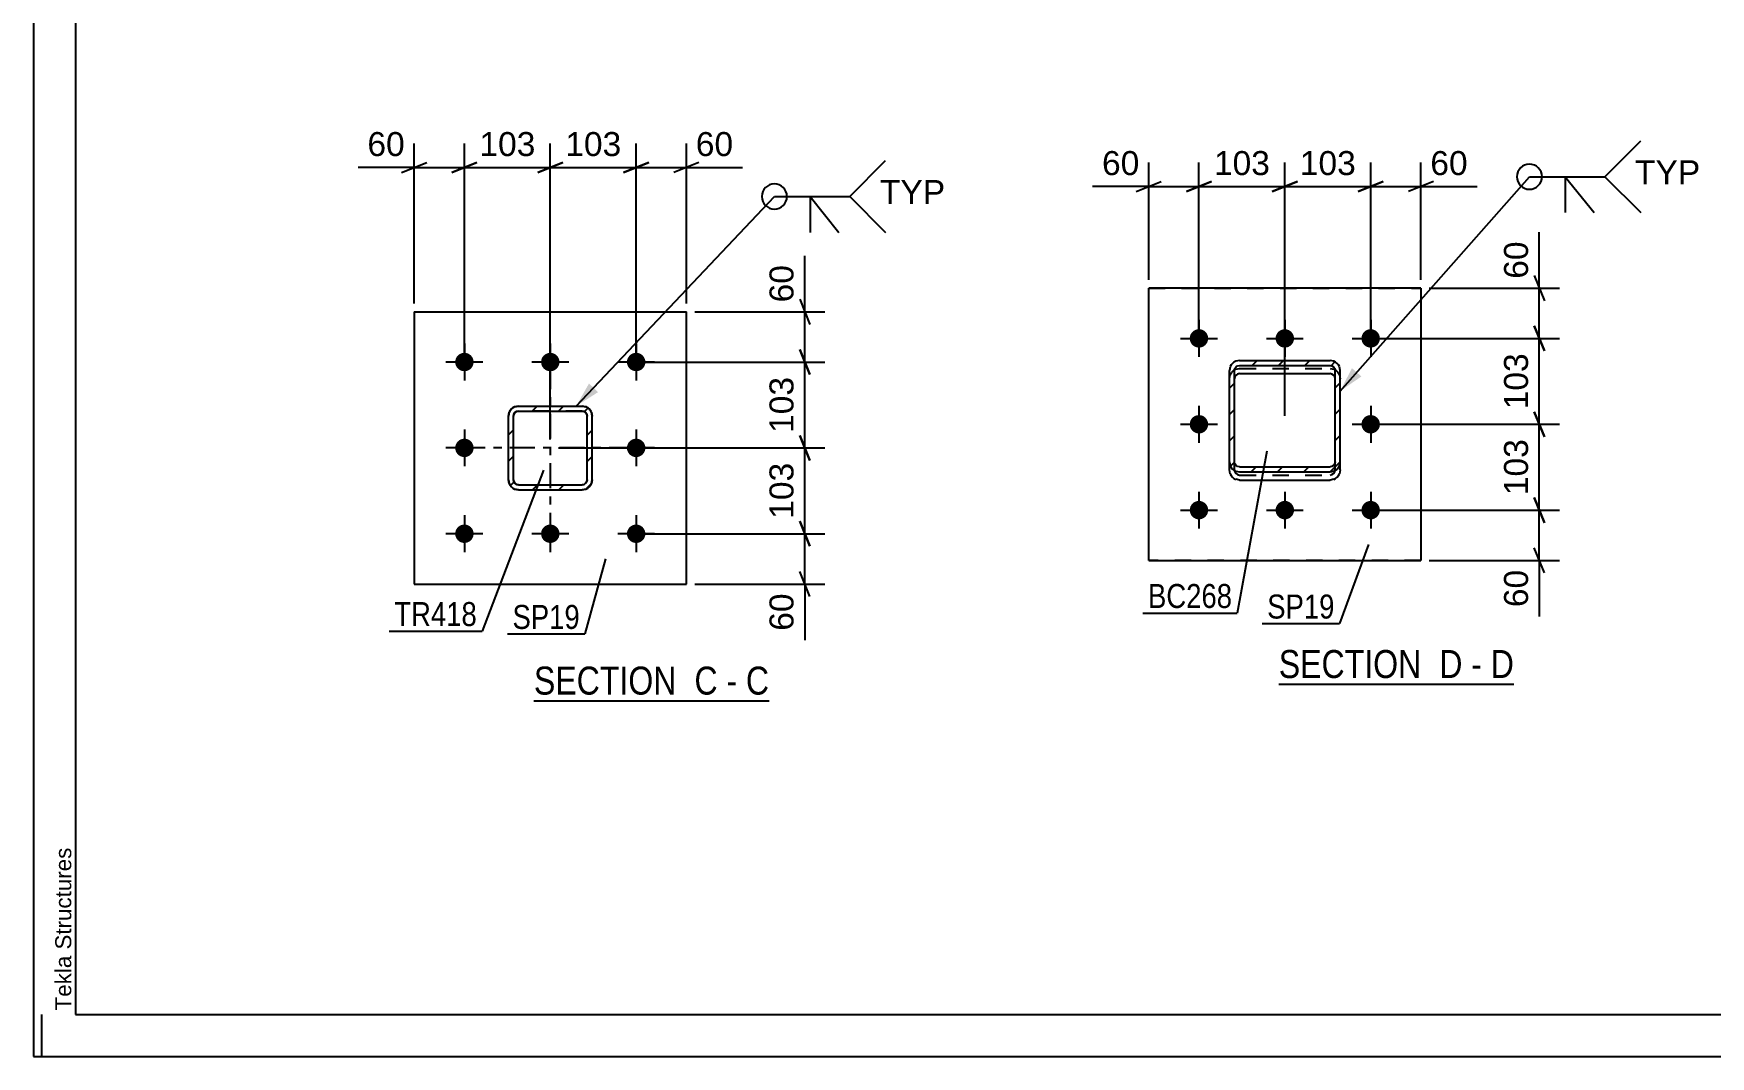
# Model space of a CAD drawing. Header units: millimetres. Extents: x -111 to 730, y -414 to 180.
# Drawn here: x -110.5 to 89.7, y -413.8 to -291.7 of the extents above; entities that cross this region are included whole.
import ezdxf

# ---------------------------------------------------------------- set-up
doc = ezdxf.new("R2010")
doc.units = ezdxf.units.MM
doc.linetypes.add('DXK_LINE_DOT2', pattern=[3.9198, 1.9599, -1.9599])
doc.linetypes.add('DXK_LINE_DOT3', pattern=[5.9187, 2.979, -0.9799, 0.9799, -0.9799])
doc.styles.add('Arial', font='ARIAL.TTF', dxfattribs={"height": 0.2})
doc.styles.add('Arial Narrow', font='ARIALN.TTF', dxfattribs={"height": 0.2})

# ---------------------------------------------------------------- blocks, each defined once
blk = doc.blocks.new('Unknown-717263172-1117')
at = {"color": 5, "linetype": 'Continuous'}
for p, q in [((-110.5, 180.17), (-110.5, -413.83)), ((-105.5, 175.17), (-105.5, -408.83)), ((-109.5, -413.83), (-109.5, -408.83)), ((-105.5, -408.83), (725.5, -408.83)), ((-110.5, -413.83), (730.5, -413.83))]:
    blk.add_line(p, q, dxfattribs=at)
at = {"color": 174, "linetype": 'Continuous', "style": 'Arial'}
blk.add_text('Tekla Structures', height=1.9102, rotation=90, dxfattribs=at).set_placement((-106, -408.33))
blk = doc.blocks.new('Unknown-717263172-13 - 1233')
at = {"color": 6, "linetype": 'Continuous'}
blk.add_line((-50.77, -371.38), (-22.7, -371.38), dxfattribs=at)
at = {"color": 0, "linetype": 'Continuous'}
for points in [[(-32.66, -370.63), (-32.66, -367.13), (-50.77, -367.13), (-50.77, -370.63)], [(-28.84, -370.63), (-28.84, -367.13), (-31.61, -367.13), (-31.61, -370.63)], [(-26.52, -370.63), (-26.52, -367.13), (-27.79, -367.13), (-27.79, -370.63)], [(-22.7, -370.63), (-22.7, -367.13), (-25.47, -367.13), (-25.47, -370.63)]]:
    blk.add_wipeout(points, dxfattribs=at)
at = {"color": 7, "linetype": 'Continuous', "style": 'Arial Narrow'}
for s, p in [('SECTION ', (-50.77, -370.63)), ('C', (-31.61, -370.63)), ('C', (-25.47, -370.63)), ('-', (-27.79, -370.63))]:
    blk.add_text(s, height=3.34, dxfattribs=at).set_placement(p)
blk = doc.blocks.new('Unknown-717263172-14 - 1577')
at = {"color": 6, "linetype": 'Continuous'}
blk.add_line((38.14, -369.4), (66.21, -369.4), dxfattribs=at)
at = {"color": 0, "linetype": 'Continuous'}
for points in [[(56.25, -368.65), (56.25, -365.15), (38.14, -365.15), (38.14, -368.65)], [(60.06, -368.65), (60.06, -365.15), (57.3, -365.15), (57.3, -368.65)], [(62.39, -368.65), (62.39, -365.15), (61.11, -365.15), (61.11, -368.65)], [(66.21, -368.65), (66.21, -365.15), (63.44, -365.15), (63.44, -368.65)]]:
    blk.add_wipeout(points, dxfattribs=at)
at = {"color": 7, "linetype": 'Continuous', "style": 'Arial Narrow'}
for s, p in [('SECTION ', (38.14, -368.65)), ('D', (57.3, -368.65)), ('D', (63.44, -368.65)), ('-', (61.11, -368.65))]:
    blk.add_text(s, height=3.34, dxfattribs=at).set_placement(p)
blk = doc.blocks.new('Part-717263172-1394 - 1233')
at = {"color": 2, "linetype": 'Continuous'}
for p, q in [((-65.07, -324.93), (-32.57, -324.93)), ((-65.07, -324.93), (-65.07, -357.43)), ((-32.57, -357.43), (-32.57, -324.93)), ((-65.07, -357.43), (-32.57, -357.43))]:
    blk.add_line(p, q, dxfattribs=at)
blk = doc.blocks.new('Bolt-717263172-1259 - 1233')
at = {"linetype": 'Continuous'}
for points in [[(-57.97, -330.93, -1), (-60.17, -330.93, -1)], [(-47.72, -330.93, -1), (-49.92, -330.93, -1)], [(-37.47, -330.93, -1), (-39.67, -330.93, -1)], [(-57.97, -341.18, -1), (-60.17, -341.18, -1)], [(-37.47, -341.18, -1), (-39.67, -341.18, -1)], [(-57.97, -351.43, -1), (-60.17, -351.43, -1)], [(-47.72, -351.43, -1), (-49.92, -351.43, -1)], [(-37.47, -351.43, -1), (-39.67, -351.43, -1)]]:
    blk.add_hatch(color=1, dxfattribs=at).paths.add_polyline_path(points)
at = {"color": 1, "linetype": 'Continuous'}
for p, q in [((-59.07, -328.73), (-59.07, -333.13)), ((-48.82, -328.73), (-48.82, -333.13)), ((-38.57, -328.73), (-38.57, -333.13)), ((-56.87, -330.93), (-61.27, -330.93)), ((-46.62, -330.93), (-51.02, -330.93)), ((-36.37, -330.93), (-40.77, -330.93)), ((-59.07, -338.98), (-59.07, -343.38)), ((-38.57, -338.98), (-38.57, -343.38)), ((-56.87, -341.18), (-61.27, -341.18)), ((-36.37, -341.18), (-40.77, -341.18)), ((-59.07, -349.23), (-59.07, -353.63)), ((-48.82, -349.23), (-48.82, -353.63)), ((-38.57, -349.23), (-38.57, -353.63)), ((-56.87, -351.43), (-61.27, -351.43)), ((-46.62, -351.43), (-51.02, -351.43)), ((-36.37, -351.43), (-40.77, -351.43))]:
    blk.add_line(p, q, dxfattribs=at)
blk = doc.blocks.new('Part-717263172-1409 - 1233')
at = {"linetype": 'Continuous'}
h = blk.add_hatch(dxfattribs=at)
h.set_pattern_fill('', scale=0.7, style=0, pattern_type=0)
h.set_pattern_definition([(45, (-44.5644, -346.0919), (-1.57154, 1.57154), [])])
h.paths.add_polyline_path([(-45.02, -346.18), (-44.56, -346.09), (-44.18, -345.83), (-43.91, -345.44), (-43.82, -344.98), (-43.82, -337.38), (-43.91, -336.92), (-44.18, -336.53), (-44.56, -336.27), (-45.02, -336.18), (-52.62, -336.18), (-53.08, -336.27), (-53.47, -336.53), (-53.73, -336.92), (-53.82, -337.38), (-53.82, -344.98), (-53.73, -345.44), (-53.47, -345.83), (-53.08, -346.09), (-52.62, -346.18)])
h.paths.add_polyline_path([(-52.62, -345.58), (-52.85, -345.54), (-53.05, -345.41), (-53.18, -345.21), (-53.22, -344.98), (-53.22, -337.38), (-53.18, -337.15), (-53.05, -336.96), (-52.85, -336.83), (-52.62, -336.78), (-45.02, -336.78), (-44.79, -336.83), (-44.6, -336.96), (-44.47, -337.15), (-44.42, -337.38), (-44.42, -344.98), (-44.47, -345.21), (-44.6, -345.41), (-44.79, -345.54), (-45.02, -345.58)])
at = {"color": 7, "linetype": 'DXK_LINE_DOT3'}
for p, q in [((-48.82, -331.18), (-48.82, -351.18)), ((-38.82, -341.18), (-58.82, -341.18))]:
    blk.add_line(p, q, dxfattribs=at)
at = {"color": 7, "linetype": 'DXK_LINE_DOT2'}
for p, q in [((-53.08, -336.27), (-52.62, -336.18)), ((-52.62, -336.18), (-45.02, -336.18)), ((-45.02, -336.18), (-44.56, -336.27)), ((-53.82, -337.38), (-53.73, -336.92)), ((-53.82, -344.98), (-53.82, -337.38)), ((-53.18, -337.15), (-53.22, -337.38)), ((-53.22, -344.98), (-53.22, -337.38)), ((-53.05, -336.96), (-53.18, -337.15)), ((-52.85, -336.83), (-53.05, -336.96)), ((-52.62, -336.78), (-52.85, -336.83)), ((-45.02, -336.78), (-52.62, -336.78)), ((-44.79, -336.83), (-45.02, -336.78)), ((-44.6, -336.96), (-44.79, -336.83)), ((-44.47, -337.15), (-44.6, -336.96)), ((-44.42, -337.38), (-44.47, -337.15)), ((-44.42, -344.98), (-44.42, -337.38)), ((-43.91, -336.92), (-43.82, -337.38)), ((-43.82, -344.98), (-43.82, -337.38)), ((-53.73, -345.44), (-53.82, -344.98)), ((-53.22, -344.98), (-53.18, -345.21)), ((-53.18, -345.21), (-53.05, -345.41)), ((-52.62, -346.18), (-53.08, -346.09)), ((-53.05, -345.41), (-52.85, -345.54)), ((-52.85, -345.54), (-52.62, -345.58)), ((-52.62, -345.58), (-45.02, -345.58)), ((-52.62, -346.18), (-45.02, -346.18)), ((-45.02, -345.58), (-44.79, -345.54)), ((-44.56, -346.09), (-45.02, -346.18)), ((-44.79, -345.54), (-44.6, -345.41)), ((-44.6, -345.41), (-44.47, -345.21)), ((-44.47, -345.21), (-44.42, -344.98)), ((-43.82, -344.98), (-43.91, -345.44))]:
    blk.add_line(p, q, dxfattribs=at)
at = {"color": 2, "linetype": 'Continuous'}
for p, q in [((-52.62, -336.18), (-53.08, -336.27)), ((-52.62, -336.18), (-45.02, -336.18)), ((-44.56, -336.27), (-45.02, -336.18)), ((-53.73, -336.92), (-53.82, -337.38)), ((-53.82, -344.98), (-53.82, -337.38)), ((-53.22, -337.38), (-53.18, -337.15)), ((-53.22, -344.98), (-53.22, -337.38)), ((-53.18, -337.15), (-53.05, -336.96)), ((-53.05, -336.96), (-52.85, -336.83)), ((-52.85, -336.83), (-52.62, -336.78)), ((-52.62, -336.78), (-45.02, -336.78)), ((-45.02, -336.78), (-44.79, -336.83)), ((-44.79, -336.83), (-44.6, -336.96)), ((-44.6, -336.96), (-44.47, -337.15)), ((-44.47, -337.15), (-44.42, -337.38)), ((-44.42, -344.98), (-44.42, -337.38)), ((-43.82, -337.38), (-43.91, -336.92)), ((-43.82, -344.98), (-43.82, -337.38)), ((-53.82, -344.98), (-53.73, -345.44)), ((-53.18, -345.21), (-53.22, -344.98)), ((-53.05, -345.41), (-53.18, -345.21)), ((-53.08, -346.09), (-52.62, -346.18)), ((-52.85, -345.54), (-53.05, -345.41)), ((-52.62, -345.58), (-52.85, -345.54)), ((-52.62, -345.58), (-45.02, -345.58)), ((-52.62, -346.18), (-45.02, -346.18)), ((-44.79, -345.54), (-45.02, -345.58)), ((-45.02, -346.18), (-44.56, -346.09)), ((-44.6, -345.41), (-44.79, -345.54)), ((-44.47, -345.21), (-44.6, -345.41)), ((-44.42, -344.98), (-44.47, -345.21)), ((-43.91, -345.44), (-43.82, -344.98))]:
    blk.add_line(p, q, dxfattribs=at)
at = {"color": 7, "linetype": 'DXK_LINE_DOT2'}
for centre, start, end in [((-52.62, -337.38), 112.5, 157.5), ((-45.02, -337.38), 22.5, 67.5), ((-52.62, -344.98), 202.5, 247.5), ((-45.02, -344.98), 292.5, 337.5)]:
    blk.add_arc(centre, 1.2, start, end, dxfattribs=at)
at = {"color": 2, "linetype": 'Continuous'}
for centre, start, end in [((-52.62, -337.38), 112.5, 157.5), ((-45.02, -337.38), 22.5, 67.5), ((-52.62, -344.98), 202.5, 247.5), ((-45.02, -344.98), 292.5, 337.5)]:
    blk.add_arc(centre, 1.2, start, end, dxfattribs=at)
blk = doc.blocks.new('Part-717263172-1648 - 1577')
at = {"color": 2, "linetype": 'Continuous'}
for p, q in [((22.61, -354.61), (22.61, -322.11)), ((55.11, -322.11), (22.61, -322.11)), ((55.11, -322.11), (55.11, -354.61)), ((22.61, -354.61), (55.11, -354.61))]:
    blk.add_line(p, q, dxfattribs=at)
at = {"color": 7, "linetype": 'DXK_LINE_DOT2'}
for p, q in [((22.61, -322.11), (55.11, -322.11)), ((55.11, -354.61), (22.61, -354.61))]:
    blk.add_line(p, q, dxfattribs=at)
blk = doc.blocks.new('Bolt-717263172-1719 - 1577')
at = {"linetype": 'Continuous'}
for points in [[(28.61, -327.01, -1), (28.61, -329.21, -1)], [(38.86, -327.01, -1), (38.86, -329.21, -1)], [(49.11, -327.01, -1), (49.11, -329.21, -1)], [(28.61, -337.26, -1), (28.61, -339.46, -1)], [(49.11, -337.26, -1), (49.11, -339.46, -1)], [(28.61, -347.51, -1), (28.61, -349.71, -1)], [(38.86, -347.51, -1), (38.86, -349.71, -1)], [(49.11, -347.51, -1), (49.11, -349.71, -1)]]:
    blk.add_hatch(color=1, dxfattribs=at).paths.add_polyline_path(points)
at = {"color": 1, "linetype": 'Continuous'}
for p, q in [((28.61, -325.91), (28.61, -330.31)), ((38.86, -325.91), (38.86, -330.31)), ((49.11, -325.91), (49.11, -330.31)), ((26.41, -328.11), (30.81, -328.11)), ((36.66, -328.11), (41.06, -328.11)), ((46.91, -328.11), (51.31, -328.11)), ((28.61, -336.16), (28.61, -340.56)), ((49.11, -336.16), (49.11, -340.56)), ((26.41, -338.36), (30.81, -338.36)), ((46.91, -338.36), (51.31, -338.36)), ((28.61, -346.41), (28.61, -350.81)), ((38.86, -346.41), (38.86, -350.81)), ((49.11, -346.41), (49.11, -350.81)), ((26.41, -348.61), (30.81, -348.61)), ((36.66, -348.61), (41.06, -348.61)), ((46.91, -348.61), (51.31, -348.61))]:
    blk.add_line(p, q, dxfattribs=at)
blk = doc.blocks.new('Part-717263172-1741 - 1577')
at = {"linetype": 'Continuous'}
h = blk.add_hatch(dxfattribs=at)
h.set_pattern_fill('', scale=0.7, style=0, pattern_type=0)
h.set_pattern_definition([(45, (44.261, -344.0543), (-1.57154, 1.57154), [])])
h.paths.add_polyline_path([(33.46, -344.05), (44.26, -344.05), (44.72, -343.96), (45.11, -343.7), (45.37, -343.31), (45.46, -342.84), (45.46, -331.95), (45.37, -331.49), (45.11, -331.09), (44.72, -330.83), (44.26, -330.74), (33.46, -330.74), (33, -330.83), (32.61, -331.09), (32.35, -331.49), (32.26, -331.95), (32.26, -342.84), (32.35, -343.31), (32.61, -343.7), (33, -343.96)])
h.paths.add_polyline_path([(32.91, -343.08), (32.86, -342.84), (32.86, -331.95), (32.91, -331.72), (33.04, -331.52), (33.23, -331.39), (33.46, -331.35), (44.26, -331.35), (44.49, -331.39), (44.69, -331.52), (44.82, -331.72), (44.86, -331.95), (44.86, -342.84), (44.82, -343.08), (44.69, -343.27), (44.49, -343.4), (44.26, -343.45), (33.46, -343.45), (33.23, -343.4), (33.04, -343.27)])
at = {"color": 2, "linetype": 'Continuous'}
for p, q in [((32.35, -331.49), (32.26, -331.95)), ((32.26, -342.84), (32.26, -331.95)), ((32.86, -331.95), (32.91, -331.72)), ((32.86, -342.84), (32.86, -331.95)), ((32.91, -331.72), (33.04, -331.52)), ((33.46, -330.74), (33, -330.83)), ((33.04, -331.52), (33.23, -331.39)), ((33.23, -331.39), (33.46, -331.35)), ((33.46, -330.74), (44.26, -330.74)), ((33.46, -331.35), (44.26, -331.35)), ((44.72, -330.83), (44.26, -330.74)), ((44.26, -331.35), (44.49, -331.39)), ((44.49, -331.39), (44.69, -331.52)), ((44.69, -331.52), (44.82, -331.72)), ((44.82, -331.72), (44.86, -331.95)), ((44.86, -342.84), (44.86, -331.95)), ((45.46, -331.95), (45.37, -331.49)), ((45.46, -342.84), (45.46, -331.95)), ((32.91, -332.69), (32.86, -332.92)), ((33.04, -332.49), (32.91, -332.69)), ((33.23, -332.36), (33.04, -332.49)), ((33.46, -332.31), (33.23, -332.36)), ((33.46, -332.31), (44.26, -332.31)), ((44.49, -332.36), (44.26, -332.31)), ((44.69, -332.49), (44.49, -332.36)), ((44.82, -332.69), (44.69, -332.49)), ((44.86, -332.92), (44.82, -332.69)), ((32.26, -343.81), (32.26, -342.84)), ((32.26, -342.84), (32.35, -343.31)), ((32.35, -344.27), (32.26, -343.81)), ((32.91, -343.08), (32.86, -342.84)), ((33.04, -343.27), (32.91, -343.08)), ((33, -343.96), (33.46, -344.05)), ((33.23, -343.4), (33.04, -343.27)), ((33.46, -343.45), (33.23, -343.4)), ((33.46, -343.45), (44.26, -343.45)), ((33.46, -344.05), (44.26, -344.05)), ((44.49, -343.4), (44.26, -343.45)), ((44.26, -344.05), (44.72, -343.96)), ((44.69, -343.27), (44.49, -343.4)), ((44.82, -343.08), (44.69, -343.27)), ((44.86, -342.84), (44.82, -343.08)), ((45.37, -343.31), (45.46, -342.84)), ((45.46, -343.81), (45.37, -344.27)), ((45.46, -343.81), (45.46, -342.84)), ((33.46, -345.02), (33, -344.93)), ((33.46, -345.02), (44.26, -345.02)), ((44.72, -344.93), (44.26, -345.02))]:
    blk.add_line(p, q, dxfattribs=at)
at = {"color": 7, "linetype": 'DXK_LINE_DOT2'}
for p, q in [((32.26, -342.84), (32.26, -331.95)), ((32.86, -343.81), (32.86, -331.95)), ((33, -331.8), (33.46, -331.71)), ((33.46, -331.71), (44.26, -331.71)), ((44.26, -331.71), (44.72, -331.8)), ((44.86, -343.81), (44.86, -331.95)), ((45.46, -342.84), (45.46, -331.95)), ((32.26, -332.92), (32.35, -332.45)), ((45.37, -332.45), (45.46, -332.92)), ((32.86, -343.81), (32.91, -344.04)), ((32.91, -344.04), (33.04, -344.24)), ((33.04, -344.24), (33.23, -344.37)), ((44.49, -344.37), (44.69, -344.24)), ((44.69, -344.24), (44.82, -344.04)), ((44.82, -344.04), (44.86, -343.81)), ((33.23, -344.37), (33.46, -344.42)), ((33.46, -344.42), (44.26, -344.42)), ((44.26, -344.42), (44.49, -344.37))]:
    blk.add_line(p, q, dxfattribs=at)
at = {"color": 2, "linetype": 'Continuous'}
for centre, start, end in [((33.47, -331.94), 112.7469, 157.7454), ((44.25, -331.94), 22.2546, 67.2531), ((33.47, -342.85), 202.2546, 247.2531), ((33.47, -343.82), 202.2546, 247.2531), ((44.25, -342.85), 292.7469, 337.7454), ((44.25, -343.82), 292.7469, 337.7454)]:
    blk.add_arc(centre, 1.21, start, end, dxfattribs=at)
at = {"color": 7, "linetype": 'DXK_LINE_DOT2'}
for centre, start, end in [((33.47, -332.91), 112.7469, 157.7454), ((44.25, -332.91), 22.2546, 67.2531)]:
    blk.add_arc(centre, 1.21, start, end, dxfattribs=at)
blk = doc.blocks.new('StraightDimension-717263172-1471 - 1233')
at = {"color": 7, "linetype": 'Continuous'}
for p, q in [((-59.07, -329.93), (-59.07, -304.84)), ((-48.82, -340.18), (-48.82, -304.84)), ((-60.57, -308.29), (-57.57, -307.09)), ((-59.07, -307.69), (-48.82, -307.69)), ((-47.32, -307.09), (-50.32, -308.29))]:
    blk.add_line(p, q, dxfattribs=at)
at = {"color": 0}
blk.add_wipeout([(-50.01, -306.94), (-50.01, -302.74), (-57.88, -302.74), (-57.88, -306.94)], dxfattribs=at)
at = {"color": 3, "style": 'Arial'}
blk.add_text('103', height=2.865, dxfattribs=at).set_placement((-57.28, -306.34))
blk = doc.blocks.new('StraightDimension-717263172-1437 - 1233')
at = {"color": 7, "linetype": 'Continuous'}
for p, q in [((-38.57, -329.93), (-38.57, -304.84)), ((-32.57, -323.93), (-32.57, -304.84)), ((-40.07, -308.29), (-37.07, -307.09)), ((-38.57, -307.69), (-32.57, -307.69)), ((-31.07, -307.09), (-34.07, -308.29))]:
    blk.add_line(p, q, dxfattribs=at)
at = {"color": 0}
blk.add_wipeout([(-26.4, -306.94), (-26.4, -302.74), (-32.05, -302.74), (-32.05, -306.94)], dxfattribs=at)
at = {"color": 7, "linetype": 'Continuous'}
blk.add_line((-32.57, -307.69), (-25.88, -307.69), dxfattribs=at)
blk.add_line((-32.57, -307.69), (-25.88, -307.69), dxfattribs=at)
at = {"color": 3, "style": 'Arial'}
blk.add_text('60', height=2.865, dxfattribs=at).set_placement((-31.45, -306.34))
blk = doc.blocks.new('StraightDimension-717263172-1454 - 1233')
at = {"color": 7, "linetype": 'Continuous'}
for p, q in [((-48.82, -340.18), (-48.82, -304.84)), ((-38.57, -329.93), (-38.57, -304.84)), ((-50.32, -308.29), (-47.32, -307.09)), ((-48.82, -307.69), (-38.57, -307.69)), ((-37.07, -307.09), (-40.07, -308.29))]:
    blk.add_line(p, q, dxfattribs=at)
at = {"color": 0}
blk.add_wipeout([(-39.76, -306.94), (-39.76, -302.74), (-47.63, -302.74), (-47.63, -306.94)], dxfattribs=at)
at = {"color": 3, "style": 'Arial'}
blk.add_text('103', height=2.865, dxfattribs=at).set_placement((-47.03, -306.34))
blk = doc.blocks.new('StraightDimension-717263172-1488 - 1233')
at = {"color": 7, "linetype": 'Continuous'}
for p, q in [((-65.07, -323.93), (-65.07, -304.84)), ((-59.07, -329.93), (-59.07, -304.84)), ((-66.57, -308.29), (-63.57, -307.09)), ((-65.07, -307.69), (-59.07, -307.69)), ((-57.57, -307.09), (-60.57, -308.29))]:
    blk.add_line(p, q, dxfattribs=at)
at = {"color": 0}
blk.add_wipeout([(-65.6, -306.94), (-65.6, -302.74), (-71.25, -302.74), (-71.25, -306.94)], dxfattribs=at)
at = {"color": 7, "linetype": 'Continuous'}
blk.add_line((-65.07, -307.69), (-71.77, -307.69), dxfattribs=at)
blk.add_line((-65.07, -307.69), (-71.77, -307.69), dxfattribs=at)
at = {"color": 3, "style": 'Arial'}
blk.add_text('60', height=2.865, dxfattribs=at).set_placement((-70.65, -306.34))
blk = doc.blocks.new('StraightDimension-717263172-1499 - 1233')
at = {"color": 7, "linetype": 'Continuous'}
for p, q in [((-19.04, -323.43), (-17.84, -326.43)), ((-31.57, -324.93), (-16.04, -324.93)), ((-18.44, -330.93), (-18.44, -324.93)), ((-17.84, -332.43), (-19.04, -329.43)), ((-37.57, -330.93), (-16.04, -330.93))]:
    blk.add_line(p, q, dxfattribs=at)
at = {"color": 0}
blk.add_wipeout([(-19.19, -318.76), (-23.39, -318.76), (-23.39, -324.41), (-19.19, -324.41)], dxfattribs=at)
at = {"color": 7, "linetype": 'Continuous'}
blk.add_line((-18.44, -324.93), (-18.44, -318.24), dxfattribs=at)
blk.add_line((-18.44, -324.93), (-18.44, -318.24), dxfattribs=at)
at = {"color": 3, "style": 'Arial'}
blk.add_text('60', height=2.865, rotation=90.0002, dxfattribs=at).set_placement((-19.79, -323.81))
blk = doc.blocks.new('StraightDimension-717263172-1509 - 1233')
at = {"color": 7, "linetype": 'Continuous'}
for p, q in [((-19.04, -329.43), (-17.84, -332.43)), ((-37.57, -330.93), (-16.04, -330.93)), ((-18.44, -341.18), (-18.44, -330.93)), ((-17.84, -342.68), (-19.04, -339.68)), ((-47.82, -341.18), (-16.04, -341.18))]:
    blk.add_line(p, q, dxfattribs=at)
at = {"color": 0}
blk.add_wipeout([(-19.19, -332.12), (-23.39, -332.12), (-23.39, -339.99), (-19.19, -339.99)], dxfattribs=at)
at = {"color": 3, "style": 'Arial'}
blk.add_text('103', height=2.865, rotation=90.0002, dxfattribs=at).set_placement((-19.79, -339.39))
blk = doc.blocks.new('StraightDimension-717263172-1526 - 1233')
at = {"color": 7, "linetype": 'Continuous'}
for p, q in [((-19.04, -339.68), (-17.84, -342.68)), ((-47.82, -341.18), (-16.04, -341.18)), ((-18.44, -351.43), (-18.44, -341.18)), ((-17.84, -352.93), (-19.04, -349.93)), ((-37.57, -351.43), (-16.04, -351.43))]:
    blk.add_line(p, q, dxfattribs=at)
at = {"color": 0}
blk.add_wipeout([(-19.19, -342.37), (-23.39, -342.37), (-23.39, -350.24), (-19.19, -350.24)], dxfattribs=at)
at = {"color": 3, "style": 'Arial'}
blk.add_text('103', height=2.865, rotation=90.0002, dxfattribs=at).set_placement((-19.79, -349.64))
blk = doc.blocks.new('StraightDimension-717263172-1543 - 1233')
at = {"color": 7, "linetype": 'Continuous'}
for p, q in [((-19.04, -349.93), (-17.84, -352.93)), ((-37.57, -351.43), (-16.04, -351.43)), ((-18.44, -357.43), (-18.44, -351.43)), ((-17.84, -358.93), (-19.04, -355.93)), ((-31.57, -357.43), (-16.04, -357.43))]:
    blk.add_line(p, q, dxfattribs=at)
at = {"color": 0}
blk.add_wipeout([(-19.19, -357.96), (-23.39, -357.96), (-23.39, -363.61), (-19.19, -363.61)], dxfattribs=at)
at = {"color": 7, "linetype": 'Continuous'}
blk.add_line((-18.44, -357.43), (-18.44, -364.13), dxfattribs=at)
blk.add_line((-18.44, -357.43), (-18.44, -364.13), dxfattribs=at)
at = {"color": 3, "style": 'Arial'}
blk.add_text('60', height=2.865, rotation=90.0002, dxfattribs=at).set_placement((-19.79, -363.01))
blk = doc.blocks.new('StraightDimension-717263172-1768 - 1577')
at = {"color": 7, "linetype": 'Continuous'}
for p, q in [((38.86, -337.36), (38.86, -307.11)), ((49.11, -327.11), (49.11, -307.11)), ((37.36, -310.56), (40.36, -309.36)), ((38.86, -309.96), (49.11, -309.96)), ((50.61, -309.36), (47.61, -310.56))]:
    blk.add_line(p, q, dxfattribs=at)
at = {"color": 0}
blk.add_wipeout([(47.92, -309.21), (47.92, -305.01), (40.05, -305.01), (40.05, -309.21)], dxfattribs=at)
at = {"color": 3, "style": 'Arial'}
blk.add_text('103', height=2.865, dxfattribs=at).set_placement((40.65, -308.61))
blk = doc.blocks.new('StraightDimension-717263172-1783 - 1577')
at = {"color": 7, "linetype": 'Continuous'}
for p, q in [((28.61, -327.11), (28.61, -307.11)), ((38.86, -337.36), (38.86, -307.11)), ((27.11, -310.56), (30.11, -309.36)), ((28.61, -309.96), (38.86, -309.96)), ((40.36, -309.36), (37.36, -310.56))]:
    blk.add_line(p, q, dxfattribs=at)
at = {"color": 0}
blk.add_wipeout([(37.67, -309.21), (37.67, -305.01), (29.8, -305.01), (29.8, -309.21)], dxfattribs=at)
at = {"color": 3, "style": 'Arial'}
blk.add_text('103', height=2.865, dxfattribs=at).set_placement((30.4, -308.61))
blk = doc.blocks.new('StraightDimension-717263172-6761 - 1577')
at = {"color": 7, "linetype": 'Continuous'}
for p, q in [((50.11, -328.11), (71.64, -328.11)), ((68.64, -326.61), (69.84, -329.61)), ((69.24, -338.36), (69.24, -328.11)), ((69.84, -339.86), (68.64, -336.86)), ((50.11, -338.36), (71.64, -338.36))]:
    blk.add_line(p, q, dxfattribs=at)
at = {"color": 0}
blk.add_wipeout([(68.49, -329.3), (64.29, -329.3), (64.29, -337.17), (68.49, -337.17)], dxfattribs=at)
at = {"color": 3, "style": 'Arial'}
blk.add_text('103', height=2.865, rotation=90.0002, dxfattribs=at).set_placement((67.89, -336.57))
blk = doc.blocks.new('StraightDimension-717263172-1796 - 1577')
at = {"color": 7, "linetype": 'Continuous'}
for p, q in [((22.61, -321.11), (22.61, -307.11)), ((28.61, -327.11), (28.61, -307.11)), ((21.11, -310.56), (24.11, -309.36)), ((22.61, -309.96), (28.61, -309.96)), ((30.11, -309.36), (27.11, -310.56))]:
    blk.add_line(p, q, dxfattribs=at)
at = {"color": 0}
blk.add_wipeout([(22.08, -309.21), (22.08, -305.01), (16.44, -305.01), (16.44, -309.21)], dxfattribs=at)
at = {"color": 7, "linetype": 'Continuous'}
blk.add_line((22.61, -309.96), (15.91, -309.96), dxfattribs=at)
blk.add_line((22.61, -309.96), (15.91, -309.96), dxfattribs=at)
at = {"color": 3, "style": 'Arial'}
blk.add_text('60', height=2.865, dxfattribs=at).set_placement((17.04, -308.61))
blk = doc.blocks.new('StraightDimension-717263172-1806 - 1577')
at = {"color": 7, "linetype": 'Continuous'}
for p, q in [((49.11, -327.11), (49.11, -307.11)), ((55.11, -321.11), (55.11, -307.11)), ((47.61, -310.56), (50.61, -309.36)), ((49.11, -309.96), (55.11, -309.96)), ((56.61, -309.36), (53.61, -310.56))]:
    blk.add_line(p, q, dxfattribs=at)
at = {"color": 0}
blk.add_wipeout([(61.28, -309.21), (61.28, -305.01), (55.63, -305.01), (55.63, -309.21)], dxfattribs=at)
at = {"color": 7, "linetype": 'Continuous'}
blk.add_line((55.11, -309.96), (61.81, -309.96), dxfattribs=at)
blk.add_line((55.11, -309.96), (61.81, -309.96), dxfattribs=at)
at = {"color": 3, "style": 'Arial'}
blk.add_text('60', height=2.865, dxfattribs=at).set_placement((56.23, -308.61))
blk = doc.blocks.new('StraightDimension-717263172-1821 - 1577')
at = {"color": 7, "linetype": 'Continuous'}
for p, q in [((68.64, -347.11), (69.84, -350.11)), ((50.11, -348.61), (71.64, -348.61)), ((69.24, -354.61), (69.24, -348.61)), ((69.84, -356.11), (68.64, -353.11)), ((56.11, -354.61), (71.64, -354.61))]:
    blk.add_line(p, q, dxfattribs=at)
at = {"color": 0}
blk.add_wipeout([(68.49, -355.14), (64.29, -355.14), (64.29, -360.79), (68.49, -360.79)], dxfattribs=at)
at = {"color": 7, "linetype": 'Continuous'}
blk.add_line((69.24, -354.61), (69.24, -361.31), dxfattribs=at)
blk.add_line((69.24, -354.61), (69.24, -361.31), dxfattribs=at)
at = {"color": 3, "style": 'Arial'}
blk.add_text('60', height=2.865, rotation=90.0002, dxfattribs=at).set_placement((67.89, -360.19))
blk = doc.blocks.new('StraightDimension-717263172-1831 - 1577')
at = {"color": 7, "linetype": 'Continuous'}
for p, q in [((56.11, -322.11), (71.64, -322.11)), ((68.64, -320.61), (69.84, -323.61)), ((69.24, -328.11), (69.24, -322.11)), ((50.11, -328.11), (71.64, -328.11)), ((69.84, -329.61), (68.64, -326.61))]:
    blk.add_line(p, q, dxfattribs=at)
at = {"color": 0}
blk.add_wipeout([(68.49, -315.94), (64.29, -315.94), (64.29, -321.59), (68.49, -321.59)], dxfattribs=at)
at = {"color": 7, "linetype": 'Continuous'}
blk.add_line((69.24, -322.11), (69.24, -315.42), dxfattribs=at)
blk.add_line((69.24, -322.11), (69.24, -315.42), dxfattribs=at)
at = {"color": 3, "style": 'Arial'}
blk.add_text('60', height=2.865, rotation=90.0002, dxfattribs=at).set_placement((67.89, -320.99))
blk = doc.blocks.new('StraightDimension-717263172-6759 - 1577')
at = {"color": 7, "linetype": 'Continuous'}
for p, q in [((68.64, -336.86), (69.84, -339.86)), ((50.11, -338.36), (71.64, -338.36)), ((69.24, -348.61), (69.24, -338.36)), ((69.84, -350.11), (68.64, -347.11)), ((50.11, -348.61), (71.64, -348.61))]:
    blk.add_line(p, q, dxfattribs=at)
at = {"color": 0}
blk.add_wipeout([(68.49, -339.55), (64.29, -339.55), (64.29, -347.42), (68.49, -347.42)], dxfattribs=at)
at = {"color": 3, "style": 'Arial'}
blk.add_text('103', height=2.865, rotation=90.0002, dxfattribs=at).set_placement((67.89, -346.82))
blk = doc.blocks.new('Mark-717263172-1389 - 1233')
at = {"color": 0}
blk.add_wipeout([(-45.29, -362.79), (-45.29, -359.79), (-53.33, -359.79), (-53.33, -362.79)], dxfattribs=at)
blk.add_wipeout([(-45.29, -362.79), (-45.29, -359.79), (-53.33, -359.79), (-53.33, -362.79)], dxfattribs=at)
at = {"color": 30, "linetype": 'Continuous'}
for p in [(-42.24, -354.43), (-53.93, -363.39)]:
    blk.add_line(p, (-44.69, -363.39), dxfattribs=at)
at = {"color": 3, "style": 'Arial Narrow'}
blk.add_text('SP19', height=2.863, dxfattribs=at).set_placement((-53.33, -362.79))
blk = doc.blocks.new('Mark-717263172-1405 - 1233')
at = {"color": 0}
blk.add_wipeout([(-57.57, -362.45), (-57.57, -359.45), (-67.44, -359.45), (-67.44, -362.45)], dxfattribs=at)
blk.add_wipeout([(-57.57, -362.45), (-57.57, -359.45), (-67.44, -359.45), (-67.44, -362.45)], dxfattribs=at)
at = {"color": 30, "linetype": 'Continuous'}
for p in [(-49.64, -343.83), (-68.04, -363.05)]:
    blk.add_line(p, (-56.97, -363.05), dxfattribs=at)
at = {"color": 3, "style": 'Arial Narrow'}
blk.add_text('TR418', height=2.863, dxfattribs=at).set_placement((-67.44, -362.45))
blk = doc.blocks.new('WeldMark-717263172-1553 - 1233')
at = {"linetype": 'Continuous'}
blk.add_hatch(color=30, dxfattribs=at).paths.add_polyline_path([(-43.11, -334.52), (-45.72, -336.18), (-44.2, -333.49)])
at = {"color": 30, "linetype": 'Continuous'}
for p, q in [((-45.72, -336.18), (-22.07, -311.17)), ((-22.07, -311.17), (-13.07, -311.17))]:
    blk.add_line(p, q, dxfattribs=at)
at = {"color": 3, "linetype": 'Continuous'}
for q in [(-14.36, -315.46), (-17.79, -315.46)]:
    blk.add_line((-17.79, -311.17), q, dxfattribs=at)
for start, end in [(90, 270), (270, 90)]:
    blk.add_arc((-22.07, -311.17), 1.5, start, end, dxfattribs=at)
at = {"color": 0, "linetype": 'Continuous'}
blk.add_wipeout([(-1.7, -312.07), (-1.7, -309.07), (-9.47, -309.07), (-9.47, -312.07)], dxfattribs=at)
blk.add_wipeout([(-1.7, -312.07), (-1.7, -309.07), (-9.47, -309.07), (-9.47, -312.07)], dxfattribs=at)
at = {"color": 3, "linetype": 'Continuous'}
for q in [(-8.79, -306.89), (-8.79, -315.46)]:
    blk.add_line((-13.07, -311.17), q, dxfattribs=at)
at = {"color": 3, "linetype": 'Continuous', "style": 'Arial'}
blk.add_text('TYP', height=2.865, dxfattribs=at).set_placement((-9.47, -312.07))
blk = doc.blocks.new('Mark-717263172-1644 - 1577')
at = {"color": 0}
blk.add_wipeout([(44.8, -361.55), (44.8, -358.55), (36.76, -358.55), (36.76, -361.55)], dxfattribs=at)
blk.add_wipeout([(44.8, -361.55), (44.8, -358.55), (36.76, -358.55), (36.76, -361.55)], dxfattribs=at)
at = {"color": 30, "linetype": 'Continuous'}
for p in [(48.85, -352.73), (36.16, -362.15)]:
    blk.add_line(p, (45.4, -362.15), dxfattribs=at)
at = {"color": 3, "style": 'Arial Narrow'}
blk.add_text('SP19', height=2.863, dxfattribs=at).set_placement((36.76, -361.55))
blk = doc.blocks.new('Mark-717263172-1737 - 1577')
at = {"color": 0}
blk.add_wipeout([(32.58, -360.29), (32.58, -357.29), (22.53, -357.29), (22.53, -360.29)], dxfattribs=at)
blk.add_wipeout([(32.58, -360.29), (32.58, -357.29), (22.53, -357.29), (22.53, -360.29)], dxfattribs=at)
at = {"color": 30, "linetype": 'Continuous'}
for p in [(36.73, -341.56), (21.93, -360.89)]:
    blk.add_line(p, (33.18, -360.89), dxfattribs=at)
at = {"color": 3, "style": 'Arial Narrow'}
blk.add_text('BC268', height=2.863, dxfattribs=at).set_placement((22.53, -360.29))
blk = doc.blocks.new('WeldMark-717263172-15784 - 1577')
at = {"linetype": 'Continuous'}
blk.add_hatch(color=30, dxfattribs=at).paths.add_polyline_path([(48.01, -332.65), (45.46, -334.4), (46.88, -331.66)])
at = {"color": 30, "linetype": 'Continuous'}
for p, q in [((45.46, -334.4), (68.06, -308.81)), ((68.06, -308.81), (77.06, -308.81))]:
    blk.add_line(p, q, dxfattribs=at)
at = {"color": 3, "linetype": 'Continuous'}
for q in [(75.77, -313.09), (72.34, -313.09)]:
    blk.add_line((72.34, -308.81), q, dxfattribs=at)
for start, end in [(90, 270), (270, 90)]:
    blk.add_arc((68.06, -308.81), 1.5, start, end, dxfattribs=at)
at = {"color": 0, "linetype": 'Continuous'}
blk.add_wipeout([(88.43, -309.71), (88.43, -306.71), (80.66, -306.71), (80.66, -309.71)], dxfattribs=at)
blk.add_wipeout([(88.43, -309.71), (88.43, -306.71), (80.66, -306.71), (80.66, -309.71)], dxfattribs=at)
at = {"color": 3, "linetype": 'Continuous'}
for q in [(81.34, -304.52), (81.34, -313.09)]:
    blk.add_line((77.06, -308.81), q, dxfattribs=at)
at = {"color": 3, "linetype": 'Continuous', "style": 'Arial'}
blk.add_text('TYP', height=2.865, dxfattribs=at).set_placement((80.66, -309.71))

msp = doc.modelspace()

# ---------------------------------------------------------------- block references
for name in ['Unknown-717263172-1117', 'Part-717263172-1648 - 1577', 'Part-717263172-1394 - 1233', 'Bolt-717263172-1719 - 1577', 'Bolt-717263172-1259 - 1233', 'Part-717263172-1409 - 1233', 'Part-717263172-1741 - 1577']:
    msp.add_blockref(name, (0, 0))

# ---------------------------------------------------------------- next in the draw order: block references
for name in ['StraightDimension-717263172-1471 - 1233', 'StraightDimension-717263172-1437 - 1233', 'StraightDimension-717263172-1768 - 1577', 'StraightDimension-717263172-1821 - 1577', 'Mark-717263172-1644 - 1577', 'Mark-717263172-1389 - 1233', 'Unknown-717263172-14 - 1577', 'Unknown-717263172-13 - 1233']:
    msp.add_blockref(name, (0, 0))

# ---------------------------------------------------------------- next in the draw order: block references
for name in ['StraightDimension-717263172-1488 - 1233', 'StraightDimension-717263172-1454 - 1233', 'StraightDimension-717263172-1783 - 1577', 'StraightDimension-717263172-6761 - 1577', 'Mark-717263172-1737 - 1577', 'Mark-717263172-1405 - 1233']:
    msp.add_blockref(name, (0, 0))

# ---------------------------------------------------------------- next in the draw order: block references
for name in ['StraightDimension-717263172-1796 - 1577', 'StraightDimension-717263172-1806 - 1577', 'StraightDimension-717263172-1499 - 1233', 'StraightDimension-717263172-6759 - 1577']:
    msp.add_blockref(name, (0, 0))

# ---------------------------------------------------------------- next in the draw order: block references
for name in ['StraightDimension-717263172-1831 - 1577', 'StraightDimension-717263172-1509 - 1233']:
    msp.add_blockref(name, (0, 0))

# ---------------------------------------------------------------- next in the draw order: block references
for name in ['WeldMark-717263172-15784 - 1577', 'WeldMark-717263172-1553 - 1233', 'StraightDimension-717263172-1526 - 1233']:
    msp.add_blockref(name, (0, 0))

# ---------------------------------------------------------------- next in the draw order: block references
msp.add_blockref('StraightDimension-717263172-1543 - 1233', (0, 0))

doc.saveas('drawing.dxf')
